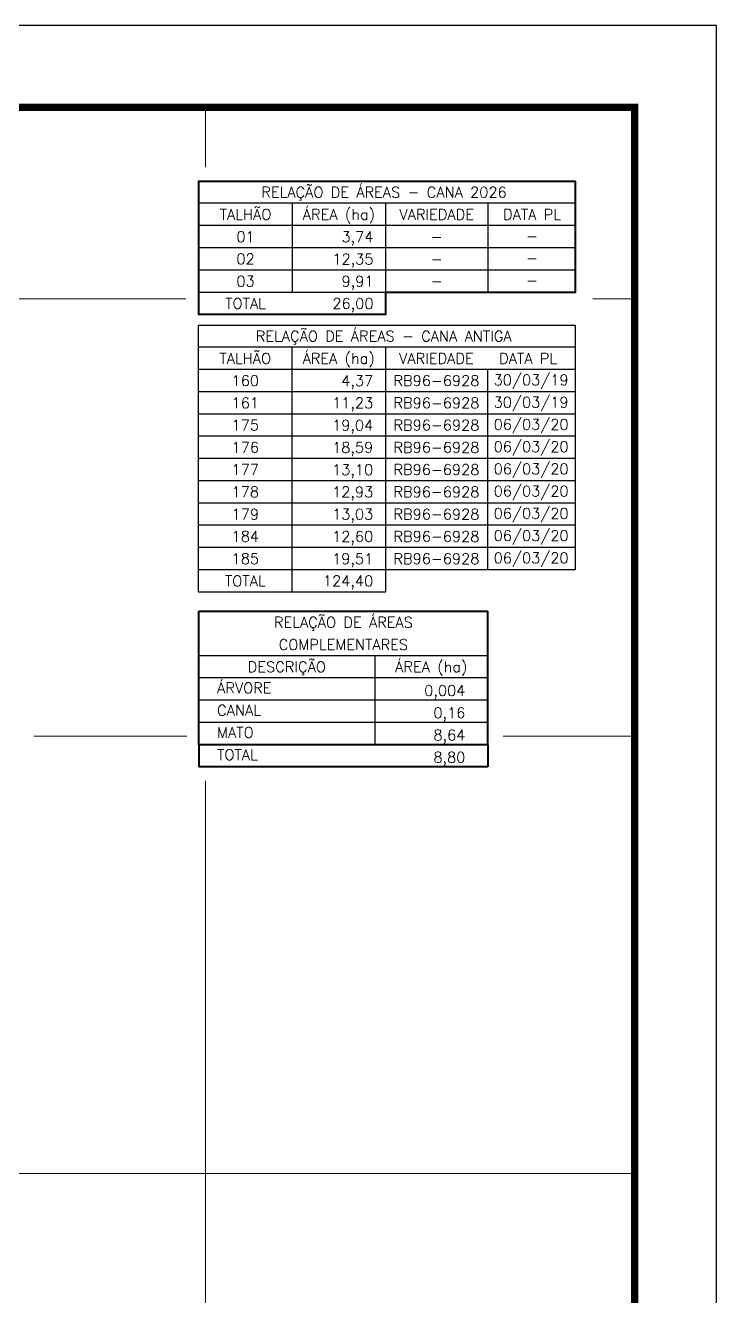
# Model space of a CAD drawing. Extents: x 740985 to 744135, y 7802645 to 7807100.
# Drawn here: x 742870 to 744135, y 7804775 to 7807100 of the extents above; entities that cross this region are included whole.
import ezdxf
from ezdxf.enums import TextEntityAlignment as Align

# ---------------------------------------------------------------- set-up
doc = ezdxf.new("R2010")
doc.units = 0
doc.linetypes.add('LIN0', pattern=[0])
doc.layers.add('MALHA', color=8, linetype='Continuous', lineweight=9)
for name, color, linetype in [('Margem', 5, 'Continuous'), ('QUADRO_DE_AREAS_CANA_2026', 7, 'Continuous'), ('QUADRO_DE_AREAS_CANA_ANTIGA', 7, 'Continuous'), ('QUADRO_DE_AREAS_COMPLEMENTARES', 7, 'Continuous')]:
    doc.layers.add(name, color=color, linetype=linetype)
doc.styles.add('Simplex', font='simplex.shx')

# ---------------------------------------------------------------- blocks, each defined once
blk = doc.blocks.new('QUADRO COMPLEMENTAR')
at = {"layer": 'QUADRO_DE_AREAS_COMPLEMENTARES', "color": 174, "linetype": 'ByBlock', "lineweight": 40}
for p, q in [((744220, 7803542.6), (744220, 7803786.9)), ((744220, 7803786.9), (744748.4, 7803786.9)), ((744748.4, 7803542.6), (744748.4, 7803786.9)), ((744220, 7803542.6), (744220, 7803501.9)), ((744748.4, 7803542.6), (744220, 7803542.6)), ((744748.4, 7803542.6), (744748.4, 7803501.9)), ((744748.4, 7803501.9), (744220, 7803501.9))]:
    blk.add_line(p, q, dxfattribs=at)
at = {"layer": 'QUADRO_DE_AREAS_COMPLEMENTARES', "linetype": 'Continuous'}
for p, q in [((744748.4, 7803705.5), (744220, 7803705.5)), ((744541.6, 7803705.5), (744541.6, 7803542.6)), ((744748.4, 7803664.8), (744220, 7803664.8)), ((744748.4, 7803624.1), (744220, 7803624.1)), ((744748.4, 7803583.4), (744220, 7803583.4))]:
    blk.add_line(p, q, dxfattribs=at)
at = {"layer": 'QUADRO_DE_AREAS_COMPLEMENTARES', "linetype": 'Continuous', "style": 'Simplex'}
for s, p in [('RELAÇÃO DE ÁREAS', (744484.2, 7803766.6)), ('COMPLEMENTARES', (744484.2, 7803725.8)), ('DESCRIÇÃO', (744380.8, 7803685.1)), ('ÁREA (ha)', (744645, 7803685.1))]:
    blk.add_text(s, height=19.5, dxfattribs=at).set_placement(p, align=Align.MIDDLE_CENTER)
for s, p in [('ÁRVORE', (744253.3, 7803646.4)), ('CANAL', (744253.3, 7803605.7)), ('MATO', (744253.3, 7803565)), ('TOTAL', (744253.3, 7803524.3))]:
    blk.add_text(s, height=19.5, dxfattribs=at).set_placement(p, align=Align.MIDDLE_LEFT)
for s, p in [('0,004', (744707.3, 7803632)), ('0,16', (744707.3, 7803591.2)), ('8,64', (744707.3, 7803550.5)), ('8,80', (744707.3, 7803509.8))]:
    blk.add_text(s, height=19.5, dxfattribs=at).set_placement(p, align=Align.RIGHT)

msp = doc.modelspace()

# ---------------------------------------------------------------- linework, layer by layer
at = {"layer": 'MALHA'}
for p, q in [((743200, 7806841), (743200, 7806950.4)), ((741970.1, 7806600), (743163.8, 7806600)), ((743908.1, 7806600), (743984.5, 7806600)), ((742885.6, 7805800), (743165.3, 7805800)), ((743744.2, 7805800), (743984.5, 7805800)), ((743200, 7803147), (743200, 7805718.4)), ((742711, 7805000), (743984.5, 7805000))]:
    msp.add_line(p, q, dxfattribs=at)
at = {"layer": 'Margem', "color": 174, "linetype": 'LIN0', "flags": 128}
msp.add_lwpolyline([(744134.5, 7802645.4), (744134.5, 7807100.4), (740984.5, 7807100.4), (740984.5, 7802645.4)], close=True, dxfattribs=at)
at = {"layer": 'Margem', "color": 174, "linetype": 'LIN0', "const_width": 13.6, "flags": 128}
msp.add_lwpolyline([(743984.5, 7803147), (743984.5, 7806950.4), (741134.5, 7806950.4), (741134.5, 7803147)], close=True, dxfattribs=at)
at = {"layer": 'QUADRO_DE_AREAS_CANA_2026', "linetype": 'Continuous'}
for p, q in [((743875.8, 7806774.9), (743187.6, 7806774.9)), ((743358.4, 7806774.9), (743358.4, 7806612)), ((743529.2, 7806774.9), (743529.2, 7806612)), ((743716, 7806774.9), (743716, 7806612)), ((743875.8, 7806734.1), (743187.6, 7806734.1)), ((743875.8, 7806693.4), (743187.6, 7806693.4)), ((743875.8, 7806652.7), (743187.6, 7806652.7)), ((743529.2, 7806612), (743187.6, 7806612)), ((743529.2, 7806612), (743187.6, 7806612))]:
    msp.add_line(p, q, dxfattribs=at)
at = {"layer": 'QUADRO_DE_AREAS_CANA_2026', "color": 174, "linetype": 'ByBlock', "lineweight": 40}
msp.add_lwpolyline([(743529.2, 7806612), (743529.2, 7806571.3), (743187.6, 7806571.3), (743187.6, 7806612), (743187.6, 7806734.1), (743187.6, 7806815.6), (743875.8, 7806815.6), (743875.8, 7806612)], close=True, dxfattribs=at)
at = {"layer": 'QUADRO_DE_AREAS_CANA_ANTIGA', "linetype": 'Continuous'}
for p, q in [((743875.8, 7806511.5), (743187.1, 7806511.5)), ((743357.9, 7806511.5), (743357.9, 7806063.7)), ((743528.7, 7806511.5), (743528.7, 7806104.4)), ((743875.8, 7806470.8), (743187.1, 7806470.8)), ((743715.5, 7806470.8), (743715.5, 7806104.4)), ((743875.8, 7806430.1), (743187.1, 7806430.1)), ((743875.8, 7806389.4), (743187.1, 7806389.4)), ((743875.8, 7806348.6), (743187.1, 7806348.6)), ((743875.8, 7806307.9), (743187.1, 7806307.9)), ((743875.8, 7806267.2), (743187.1, 7806267.2)), ((743875.8, 7806226.5), (743187.1, 7806226.5)), ((743875.8, 7806185.8), (743187.1, 7806185.8)), ((743875.8, 7806145.1), (743187.1, 7806145.1)), ((743528.7, 7806104.4), (743187.1, 7806104.4))]:
    msp.add_line(p, q, dxfattribs=at)
at = {"layer": 'QUADRO_DE_AREAS_CANA_ANTIGA', "color": 174, "linetype": 'ByBlock'}
msp.add_lwpolyline([(743528.7, 7806104.4), (743528.7, 7806063.7), (743187.1, 7806063.7), (743187.1, 7806470.8), (743187.1, 7806552.2), (743875.8, 7806552.2), (743875.8, 7806104.4)], close=True, dxfattribs=at)

# ---------------------------------------------------------------- block references
at = {"layer": 'QUADRO_DE_AREAS_COMPLEMENTARES', "linetype": 'ByBlock'}
msp.add_blockref('QUADRO COMPLEMENTAR', (-1032.3, 2241.7), dxfattribs=at)

# ---------------------------------------------------------------- texts
at = {"layer": 'QUADRO_DE_AREAS_CANA_2026', "linetype": 'Continuous', "style": 'Simplex'}
for s, p in [('RELAÇÃO DE ÁREAS - CANA 2026', (743526.2, 7806795.2)), ('TALHÃO', (743273, 7806754.5)), ('ÁREA (ha)', (743443.8, 7806754.5)), ('VARIEDADE', (743622.6, 7806754.5)), ('DATA PL', (743797.1, 7806754.5)), ('01', (743273, 7806713.8)), ('-', (743622.6, 7806713.8)), ('-', (743797.1, 7806715.1)), ('02', (743273, 7806673.1)), ('-', (743622.6, 7806673.1)), ('-', (743797.1, 7806674.4)), ('03', (743273, 7806632.4)), ('-', (743622.6, 7806632.4)), ('-', (743797.1, 7806633.7)), ('TOTAL', (743273, 7806591.6))]:
    msp.add_text(s, height=19.5, dxfattribs=at).set_placement(p, align=Align.MIDDLE_CENTER)
for s, p in [('3,74', (743507, 7806703.9)), ('12,35', (743507, 7806663.2)), ('9,91', (743507, 7806622.5)), ('26,00', (743507, 7806581.8))]:
    msp.add_text(s, height=19.5, dxfattribs=at).set_placement(p, align=Align.RIGHT)
at = {"layer": 'QUADRO_DE_AREAS_CANA_ANTIGA', "linetype": 'Continuous', "style": 'Simplex'}
for s, p in [('RELAÇÃO DE ÁREAS - CANA ANTIGA', (743525.7, 7806531.8)), ('TALHÃO', (743272.5, 7806491.1)), ('ÁREA (ha)', (743443.3, 7806491.1)), ('VARIEDADE', (743622.1, 7806491.1)), ('DATA PL', (743789.9, 7806491.1)), ('160', (743272.5, 7806450.4)), ('RB96-6928', (743622.1, 7806450.4)), ('30/03/19', (743795.3, 7806451.7)), ('161', (743272.5, 7806409.7)), ('RB96-6928', (743622.1, 7806409.7)), ('30/03/19', (743795.3, 7806411)), ('06/03/20', (743795.3, 7806370.3)), ('175', (743272.5, 7806369)), ('RB96-6928', (743622.1, 7806369)), ('176', (743272.5, 7806328.3)), ('RB96-6928', (743622.1, 7806328.3)), ('06/03/20', (743795.3, 7806329.6)), ('177', (743272.5, 7806287.6)), ('RB96-6928', (743622.1, 7806287.6)), ('06/03/20', (743795.3, 7806288.9)), ('178', (743272.5, 7806246.9)), ('RB96-6928', (743622.1, 7806246.9)), ('06/03/20', (743795.3, 7806248.2)), ('06/03/20', (743795.3, 7806207.5)), ('179', (743272.5, 7806206.1)), ('RB96-6928', (743622.1, 7806206.1)), ('184', (743272.5, 7806165.4)), ('RB96-6928', (743622.1, 7806165.4)), ('06/03/20', (743795.3, 7806166.8)), ('185', (743272.5, 7806124.7)), ('RB96-6928', (743622.1, 7806124.7)), ('06/03/20', (743795.3, 7806126)), ('TOTAL', (743272.5, 7806084))]:
    msp.add_text(s, height=19.5, dxfattribs=at).set_placement(p, align=Align.MIDDLE_CENTER)
for s, p in [('4,37', (743506.5, 7806440.6)), ('11,23', (743506.5, 7806399.9)), ('19,04', (743506.5, 7806359.1)), ('18,59', (743506.5, 7806318.4)), ('13,10', (743506.5, 7806277.7)), ('12,93', (743506.5, 7806237)), ('13,03', (743506.5, 7806196.3)), ('12,60', (743506.5, 7806155.6)), ('19,51', (743506.5, 7806114.9)), ('124,40', (743506.5, 7806074.2))]:
    msp.add_text(s, height=19.5, dxfattribs=at).set_placement(p, align=Align.RIGHT)

doc.saveas('drawing.dxf')
